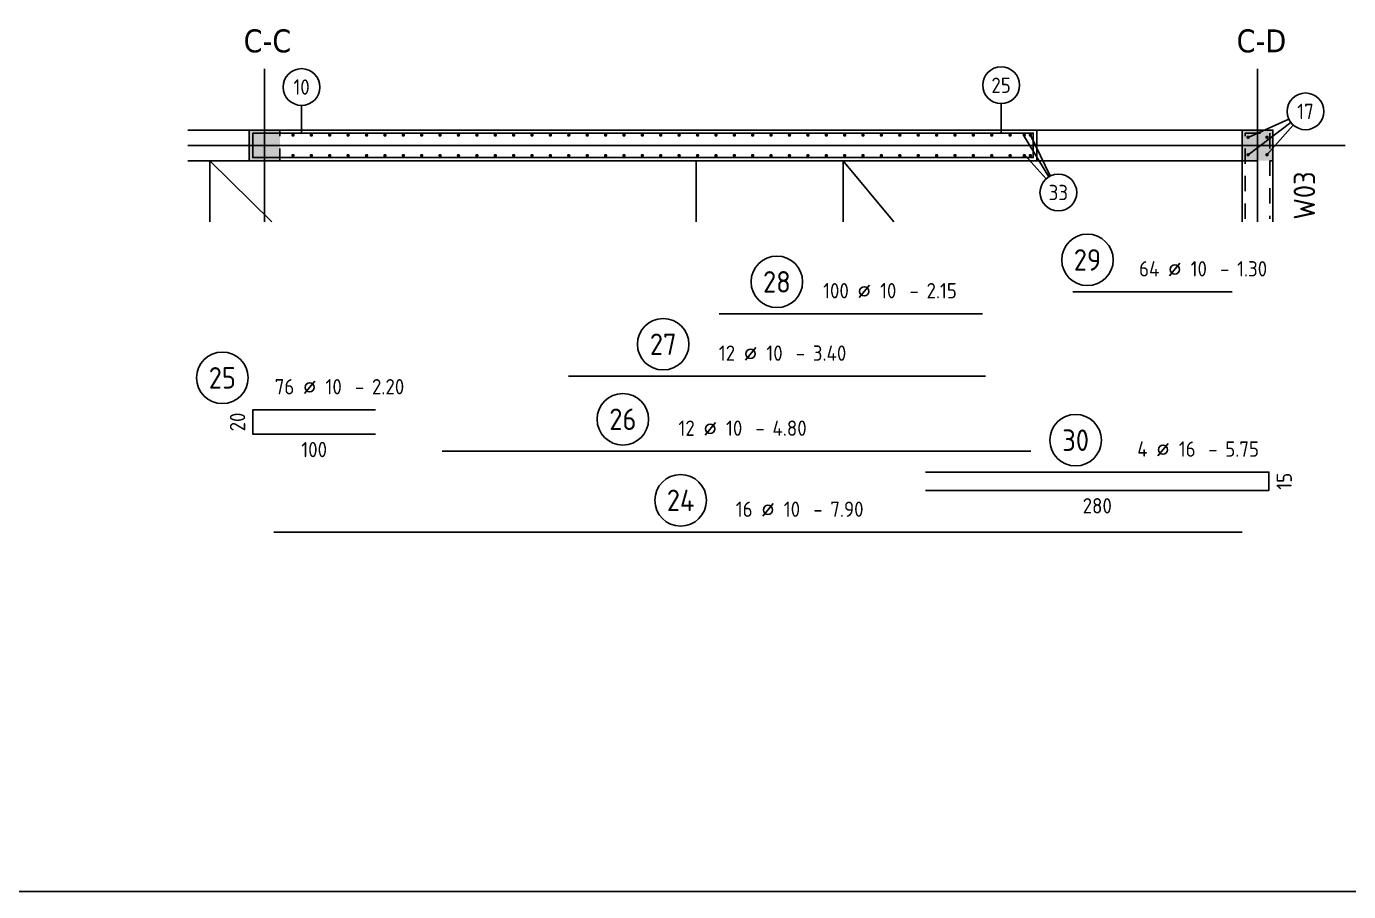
# Model space of a CAD drawing. Extents: x 399 to 532, y -4 to 185.
# Drawn here: x 426.88 to 437.66, y 22.05 to 29.11 of the extents above; entities that cross this region are included whole.
import ezdxf
from ezdxf.enums import TextEntityAlignment as Align

# ---------------------------------------------------------------- set-up
doc = ezdxf.new("R2010")
doc.units = 0
doc.header["$LTSCALE"] = 0.5
doc.header["$MEASUREMENT"] = 0
doc.linetypes.add('AUSGEZOGEN', pattern=[1000.01, 1000, 0.01])
doc.linetypes.add('HIDDEN', pattern=[0.375, 0.25, -0.125])
for name, color, linetype in [('0_H10', 13, 'CONTINUOUS'), ('ACHSEN', 7, 'CONTINUOUS'), ('BET-ANS', 7, 'CONTINUOUS'), ('BETON', 7, 'CONTINUOUS'), ('Decke', 7, 'CONTINUOUS'), ('DRUEBER', 7, 'CONTINUOUS'), ('RND', 7, 'CONTINUOUS'), ('Sturz', 7, 'CONTINUOUS'), ('TEXT', 7, 'CONTINUOUS'), ('Treppe', 7, 'CONTINUOUS'), ('UZ', 7, 'CONTINUOUS')]:
    doc.layers.add(name, color=color, linetype=linetype)
doc.layers.add('ANSICHTSFENSTER', color=7, linetype='CONTINUOUS', plot=False)
doc.styles.add('HELV', font='tahoma.ttf')
doc.styles.add('TXT', font='isocp.shx')

# ---------------------------------------------------------------- blocks, each defined once
blk = doc.blocks.new('RND_HIN')
at = {"layer": 'RND', "color": 7, "linetype": 'Continuous'}
blk.add_circle((0, 0), 0.3, dxfattribs=at)
at = {"layer": 'RND', "color": 7, "linetype": 'Continuous', "style": 'TXT'}
blk.add_attdef('POSI', text='', height=0.25, dxfattribs=at).set_placement((0, 0), align=Align.MIDDLE)
blk = doc.blocks.new('RND_AUSZ')
at = {"layer": 'RND', "color": 7, "linetype": 'Continuous'}
blk.add_line((1.341, 0.262), (1.509, 0.466), dxfattribs=at)
at = {"layer": 'RND', "color": 1, "linetype": 'Continuous'}
blk.add_circle((0, 0.52), 0.42, dxfattribs=at)
at = {"layer": 'RND', "color": 7, "linetype": 'Continuous'}
blk.add_circle((1.425, 0.364), 0.075, dxfattribs=at)
at = {"layer": 'RND', "color": 7, "linetype": 'Continuous', "style": 'TXT'}
blk.add_text('-', height=0.25, dxfattribs=at).set_placement((2.163, 0.25))
at = {"layer": 'RND', "color": 1, "linetype": 'Continuous', "style": 'TXT'}
blk.add_attdef('POS', text='', height=0.35, dxfattribs=at).set_placement((0, 0.52), align=Align.MIDDLE)
at = {"layer": 'RND', "color": 7, "linetype": 'Continuous', "style": 'TXT'}
for tag, p in [('WIEOFT', (-0.536, 0.25)), ('STK', (1.174, 0.25))]:
    blk.add_attdef(tag, text='', height=0.25, dxfattribs=at).set_placement(p, align=Align.RIGHT)
for tag, p in [('DS', (1.683, 0.25)), ('LANG', (2.441, 0.25)), ('TEXT', (3.669, 0.25))]:
    blk.add_attdef(tag, p, '', height=0.25, dxfattribs=at)

msp = doc.modelspace()

# ---------------------------------------------------------------- hatches: boundary and pattern name
at = {"layer": '0_H10', "linetype": 'AUSGEZOGEN'}
h = msp.add_hatch(color=256, dxfattribs=at)
h.paths.add_polyline_path([(436.7933, 28.0131), (437.0433, 28.0131), (437.0433, 28.2631), (436.7933, 28.2631)])
h.paths.add_polyline_path([(428.6933, 28.0131), (428.9433, 28.0131), (428.9433, 28.2631), (428.6933, 28.2631)])

# ---------------------------------------------------------------- linework, layer by layer
at = {"layer": 'ACHSEN', "color": 140, "linetype": 'AUSGEZOGEN'}
for p, q in [((428.8183, 28.7631), (428.8183, 27.5131)), ((436.9183, 28.7631), (436.9183, 27.5131)), ((428.1933, 28.1381), (437.6332, 28.1381))]:
    msp.add_line(p, q, dxfattribs=at)
at = {"layer": 'ANSICHTSFENSTER', "color": 2, "linetype": 'AUSGEZOGEN'}
msp.add_lwpolyline([(415.629, 22.0535), (484.7996, 22.0535), (484.7996, 63.6035), (415.629, 63.6035)], close=True, dxfattribs=at)
at = {"layer": 'BET-ANS'}
for p, q in [((428.3733, 28.0131), (428.3733, 27.5131)), ((432.3383, 28.0131), (432.3383, 27.5131)), ((433.5383, 28.0131), (433.5383, 27.5131))]:
    msp.add_line(p, q, dxfattribs=at)
at = {"layer": 'BETON', "color": 6, "linetype": 'ByBlock', "flags": 128}
msp.add_lwpolyline([(428.6933, 28.0131), (435.1183, 28.0131), (435.1183, 28.2631), (428.6933, 28.2631)], close=True, dxfattribs=at)
msp.add_lwpolyline([(437.0433, 27.5131), (437.0433, 28.2631), (436.7933, 28.2631), (436.7933, 27.5131)], dxfattribs=at)
at = {"layer": 'Decke', "color": 7, "linetype": 'AUSGEZOGEN'}
msp.add_lwpolyline([(428.1933, 28.0131), (436.7933, 28.0131), (436.7933, 27.5131)], dxfattribs=at)
at = {"layer": 'DRUEBER', "color": 7, "linetype": 'HIDDEN', "flags": 128}
for points in [[(428.6933, 28.0131), (428.9433, 28.0131), (428.9433, 28.2631), (428.6933, 28.2631)], [(436.7933, 28.0131), (437.0433, 28.0131), (437.0433, 28.2631), (436.7933, 28.2631)]]:
    msp.add_lwpolyline(points, close=True, dxfattribs=at)
at = {"layer": 'RND', "color": 102, "linetype": 'AUSGEZOGEN'}
for p, q in [((434.8265, 28.4779), (434.8265, 28.2381)), ((429.1202, 28.4634), (429.1202, 28.2381)), ((437.1898, 28.3246), (436.8413, 28.0615)), ((437.173, 28.3527), (436.8483, 28.2042)), ((437.2098, 28.3029), (436.9953, 28.0615)), ((435.2156, 27.8815), (435.0083, 28.2215)), ((435.2279, 27.8882), (435.0684, 28.2152)), ((435.1932, 27.8649), (435.0223, 28.0547))]:
    msp.add_line(p, q, dxfattribs=at)
at = {"layer": 'RND', "color": 1, "linetype": 'AUSGEZOGEN'}
for points in [[(429.4233, 28.2381), (428.7233, 28.2381), (428.7233, 28.0381), (429.4233, 28.0381)], [(428.8933, 28.2381), (435.0382, 28.2381)], [(434.3883, 28.2381), (435.0883, 28.2381), (435.0883, 28.0381), (434.3883, 28.0381)], [(428.8933, 28.0381), (435.0383, 28.0381)], [(435.4115, 26.944), (436.7115, 26.944)], [(432.5255, 26.7653), (434.6755, 26.7653)], [(431.2981, 26.2563), (434.6981, 26.2563)], [(429.7233, 25.9824), (428.7233, 25.9824), (428.7233, 25.7824), (429.7233, 25.7824)], [(430.2683, 25.6444), (435.0683, 25.6444)], [(434.2108, 25.4741), (437.0108, 25.4741), (437.0108, 25.3241), (434.2108, 25.3241)], [(434.2108, 25.4741), (437.0108, 25.4741), (437.0108, 25.3241), (434.2108, 25.3241)], [(428.8933, 24.9835), (436.7933, 24.9835)]]:
    msp.add_lwpolyline(points, dxfattribs=at)
at = {"layer": 'RND', "color": 7, "linetype": 'AUSGEZOGEN', "const_width": 0.014}
for points in [[(429.0504, 28.2145, -1), (429.0504, 28.2285, -1)], [(429.2004, 28.2145, -1), (429.2004, 28.2285, -1)], [(429.3504, 28.2145, -1), (429.3504, 28.2285, -1)], [(429.5004, 28.2145, -1), (429.5004, 28.2285, -1)], [(429.6504, 28.2145, -1), (429.6504, 28.2285, -1)], [(429.8004, 28.2145, -1), (429.8004, 28.2285, -1)], [(429.9504, 28.2145, -1), (429.9504, 28.2285, -1)], [(430.1004, 28.2145, -1), (430.1004, 28.2285, -1)], [(430.2504, 28.2145, -1), (430.2504, 28.2285, -1)], [(430.4004, 28.2145, -1), (430.4004, 28.2285, -1)], [(430.5504, 28.2145, -1), (430.5504, 28.2285, -1)], [(430.7004, 28.2145, -1), (430.7004, 28.2285, -1)], [(430.8504, 28.2145, -1), (430.8504, 28.2285, -1)], [(431.0004, 28.2145, -1), (431.0004, 28.2285, -1)], [(431.1504, 28.2145, -1), (431.1504, 28.2285, -1)], [(431.3004, 28.2145, -1), (431.3004, 28.2285, -1)], [(431.4504, 28.2145, -1), (431.4504, 28.2285, -1)], [(431.6004, 28.2145, -1), (431.6004, 28.2285, -1)], [(431.7504, 28.2145, -1), (431.7504, 28.2285, -1)], [(431.9004, 28.2145, -1), (431.9004, 28.2285, -1)], [(432.0504, 28.2145, -1), (432.0504, 28.2285, -1)], [(432.2004, 28.2145, -1), (432.2004, 28.2285, -1)], [(432.3504, 28.2145, -1), (432.3504, 28.2285, -1)], [(432.5004, 28.2145, -1), (432.5004, 28.2285, -1)], [(432.6504, 28.2145, -1), (432.6504, 28.2285, -1)], [(432.8004, 28.2145, -1), (432.8004, 28.2285, -1)], [(432.9504, 28.2145, -1), (432.9504, 28.2285, -1)], [(433.1004, 28.2145, -1), (433.1004, 28.2285, -1)], [(433.2504, 28.2145, -1), (433.2504, 28.2285, -1)], [(433.4004, 28.2145, -1), (433.4004, 28.2285, -1)], [(433.5504, 28.2145, -1), (433.5504, 28.2285, -1)], [(433.7004, 28.2145, -1), (433.7004, 28.2285, -1)], [(433.8504, 28.2145, -1), (433.8504, 28.2285, -1)], [(434.0004, 28.2145, -1), (434.0004, 28.2285, -1)], [(434.1504, 28.2145, -1), (434.1504, 28.2285, -1)], [(434.3004, 28.2145, -1), (434.3004, 28.2285, -1)], [(434.4504, 28.2145, -1), (434.4504, 28.2285, -1)], [(434.6004, 28.2145, -1), (434.6004, 28.2285, -1)], [(434.7504, 28.2145, -1), (434.7504, 28.2285, -1)], [(434.9004, 28.2145, -1), (434.9004, 28.2285, -1)], [(435.0153, 28.2145, -1), (435.0153, 28.2285, -1)], [(435.0653, 28.2145, -1), (435.0653, 28.2285, -1)], [(436.8413, 28.2112, -1), (436.8413, 28.1972, -1)], [(436.9953, 28.2112, 1), (436.9953, 28.1972, 1)], [(429.0504, 28.0617, 1), (429.0504, 28.0477, 1)], [(429.2004, 28.0617, 1), (429.2004, 28.0477, 1)], [(429.3504, 28.0617, 1), (429.3504, 28.0477, 1)], [(429.5004, 28.0617, 1), (429.5004, 28.0477, 1)], [(429.6504, 28.0617, 1), (429.6504, 28.0477, 1)], [(429.8004, 28.0617, 1), (429.8004, 28.0477, 1)], [(429.9504, 28.0617, 1), (429.9504, 28.0477, 1)], [(430.1004, 28.0617, 1), (430.1004, 28.0477, 1)], [(430.2504, 28.0617, 1), (430.2504, 28.0477, 1)], [(430.4004, 28.0617, 1), (430.4004, 28.0477, 1)], [(430.5504, 28.0617, 1), (430.5504, 28.0477, 1)], [(430.7004, 28.0617, 1), (430.7004, 28.0477, 1)], [(430.8504, 28.0617, 1), (430.8504, 28.0477, 1)], [(431.0004, 28.0617, 1), (431.0004, 28.0477, 1)], [(431.1504, 28.0617, 1), (431.1504, 28.0477, 1)], [(431.3004, 28.0617, 1), (431.3004, 28.0477, 1)], [(431.4504, 28.0617, 1), (431.4504, 28.0477, 1)], [(431.6004, 28.0617, 1), (431.6004, 28.0477, 1)], [(431.7504, 28.0617, 1), (431.7504, 28.0477, 1)], [(431.9004, 28.0617, 1), (431.9004, 28.0477, 1)], [(432.0504, 28.0617, 1), (432.0504, 28.0477, 1)], [(432.2004, 28.0617, 1), (432.2004, 28.0477, 1)], [(432.3504, 28.0617, 1), (432.3504, 28.0477, 1)], [(432.5004, 28.0617, 1), (432.5004, 28.0477, 1)], [(432.6504, 28.0617, 1), (432.6504, 28.0477, 1)], [(432.8004, 28.0617, 1), (432.8004, 28.0477, 1)], [(432.9504, 28.0617, 1), (432.9504, 28.0477, 1)], [(433.1004, 28.0617, 1), (433.1004, 28.0477, 1)], [(433.2504, 28.0617, 1), (433.2504, 28.0477, 1)], [(433.4004, 28.0617, 1), (433.4004, 28.0477, 1)], [(433.5504, 28.0617, 1), (433.5504, 28.0477, 1)], [(433.7004, 28.0617, 1), (433.7004, 28.0477, 1)], [(433.8504, 28.0617, 1), (433.8504, 28.0477, 1)], [(434.0004, 28.0617, 1), (434.0004, 28.0477, 1)], [(434.1504, 28.0617, 1), (434.1504, 28.0477, 1)], [(434.3004, 28.0617, 1), (434.3004, 28.0477, 1)], [(434.4504, 28.0617, 1), (434.4504, 28.0477, 1)], [(434.6004, 28.0617, 1), (434.6004, 28.0477, 1)], [(434.7504, 28.0617, 1), (434.7504, 28.0477, 1)], [(434.9004, 28.0617, 1), (434.9004, 28.0477, 1)], [(435.0153, 28.0617, 1), (435.0153, 28.0477, 1)], [(435.0653, 28.0617, 1), (435.0653, 28.0477, 1)], [(436.8413, 28.0685, -1), (436.8413, 28.0545, -1)], [(436.9953, 28.0685, 1), (436.9953, 28.0545, 1)]]:
    msp.add_lwpolyline(points, format="xyb", close=True, dxfattribs=at)
at = {"layer": 'RND', "color": 102, "linetype": 'HIDDEN'}
msp.add_lwpolyline([(436.8183, 27.5381), (436.8183, 28.2381), (437.0183, 28.2381), (437.0183, 27.5381)], dxfattribs=at)
at = {"layer": 'Sturz', "linetype": 'Continuous'}
msp.add_line((435.1183, 28.2631), (436.7933, 28.2631), dxfattribs=at)
at = {"layer": 'Treppe', "color": 9, "linetype": 'AUSGEZOGEN'}
for p, q in [((428.3734, 28.0131), (428.8784, 27.5131)), ((433.5356, 28.0134), (433.9508, 27.5131))]:
    msp.add_line(p, q, dxfattribs=at)
at = {"layer": 'UZ', "color": 7, "linetype": 'AUSGEZOGEN'}
msp.add_line((428.1933, 28.2631), (428.6933, 28.2631), dxfattribs=at)

# ---------------------------------------------------------------- block references
at = {"layer": 'RND', "color": 7, "linetype": 'AUSGEZOGEN', "xscale": 0.5, "yscale": 0.5, "zscale": 0.5}
for name, p, values in [('RND_HIN', (429.1202, 28.6134), {'POSI': '10'}), ('RND_HIN', (434.8265, 28.6279), {'POSI': '25'}), ('RND_HIN', (437.3095, 28.415), {'POSI': '17'}), ('RND_HIN', (435.2936, 27.7534), {'POSI': '33'}), ('RND_AUSZ', (432.9976, 26.7653), {'POS': '28', 'STK': '100', 'DS': '10', 'LANG': '2.15'})]:
    msp.add_blockref(name, p, dxfattribs=at).add_auto_attribs(values)
at = {"layer": 'RND', "color": 1, "linetype": 'AUSGEZOGEN', "xscale": 0.5, "yscale": 0.5, "zscale": 0.5}
for p, values in [((435.5309, 26.944), {'POS': '29', 'STK': '64', 'DS': '10', 'LANG': '1.30'}), ((432.0701, 26.2563), {'POS': '27', 'STK': '12', 'DS': '10', 'LANG': '3.40'}), ((428.4743, 25.9824), {'POS': '25', 'STK': '76', 'DS': '10', 'LANG': '2.20'}), ((431.7411, 25.6444), {'POS': '26', 'STK': '12', 'DS': '10', 'LANG': '4.80'}), ((435.4343, 25.4741), {'POS': '30', 'STK': '4', 'DS': '16', 'LANG': '5.75'}), ((432.2126, 24.9835), {'POS': '24', 'STK': '16', 'DS': '10', 'LANG': '7.90'})]:
    msp.add_blockref('RND_AUSZ', p, dxfattribs=at).add_auto_attribs(values)

# ---------------------------------------------------------------- texts
at = {"layer": 'ACHSEN', "color": 6, "linetype": 'AUSGEZOGEN', "style": 'HELV'}
for s, p in [('C-C', (428.6479, 28.8961)), ('C-D', (436.7479, 28.8961))]:
    msp.add_text(s, height=0.1875, dxfattribs=at).set_placement(p)
at = {"layer": 'RND', "color": 7, "linetype": 'AUSGEZOGEN', "style": 'TXT'}
for s, p in [('20', (428.5983, 25.8824)), ('15', (437.1358, 25.3991))]:
    msp.add_text(s, height=0.125, rotation=90, dxfattribs=at).set_placement(p, align=Align.MIDDLE)
for s, p in [('100', (429.2233, 25.6574)), ('280', (435.6108, 25.1991))]:
    msp.add_text(s, height=0.125, dxfattribs=at).set_placement(p, align=Align.MIDDLE)
at = {"layer": 'TEXT', "color": 1, "linetype": 'AUSGEZOGEN', "style": 'TXT'}
msp.add_text('W03', height=0.175, rotation=90, dxfattribs=at).set_placement((437.3881, 27.5322))

doc.saveas('drawing.dxf')
